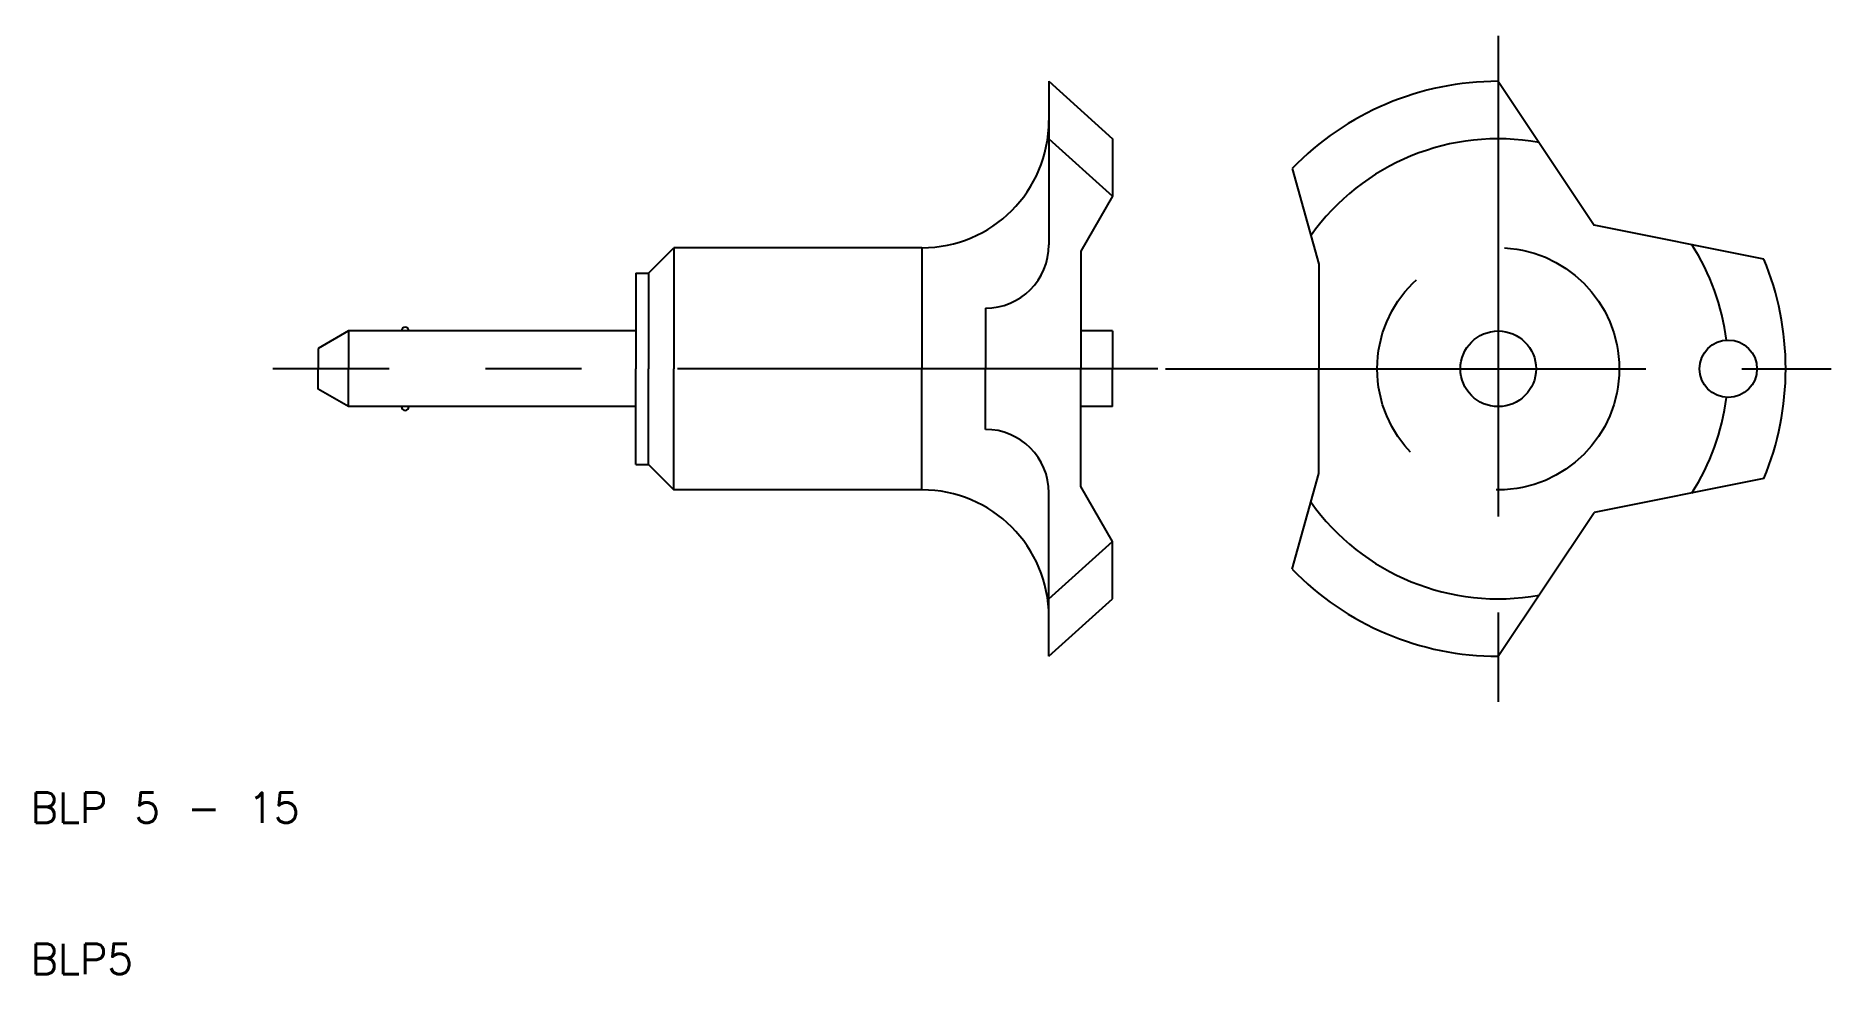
# Model space of a CAD drawing. Extents: x 10 to 129, y 10 to 72.
import ezdxf

# ---------------------------------------------------------------- set-up
doc = ezdxf.new("R2010")
doc.units = 0
doc.linetypes.add('CENTER', pattern=[50.8, 31.75, -6.35, 6.35, -6.35])
doc.linetypes.add('DASHED', pattern=[19.05, 12.7, -6.35])
doc.layers.get('0').update_dxf_attribs({"linetype": 'CONTINUOUS'})
doc.layers.add('CENTER', color=1, linetype='CENTER')
doc.styles.get("Standard").update_dxf_attribs({"font": 'txt.shx'})

msp = doc.modelspace()

# ---------------------------------------------------------------- linework, layer by layer
for p, q in [((77.3, 69), (81.5, 65.2)), ((77.3, 69), (77.3, 66.4)), ((107, 69), (113.33, 59.5)), ((77.3, 66.4), (77.3, 58.2)), ((77.3, 65.2), (81.5, 61.42)), ((81.5, 65.2), (81.5, 61.42)), ((93.37, 63.24), (95.13, 56.91)), ((81.5, 61.42), (79.4, 57.78)), ((124.56, 57.25), (113.33, 59.5)), ((50.83, 56.33), (52.5, 58)), ((68.9, 58), (52.5, 58)), ((52.5, 58), (52.5, 50)), ((68.9, 58), (68.9, 50)), ((79.4, 57.78), (79.4, 50)), ((50, 56.33), (50, 50)), ((50, 56.33), (50.83, 56.33)), ((50.83, 56.33), (50.83, 50)), ((95.13, 56.91), (95.13, 50)), ((73.1, 54), (73.1, 50)), ((31, 52.5), (29, 51.35)), ((50, 52.5), (31, 52.5)), ((31, 52.5), (31, 50)), ((81.5, 52.5), (79.4, 52.5)), ((81.5, 52.5), (81.5, 50)), ((29, 51.35), (29, 50)), ((29, 48.65), (29, 50)), ((31, 47.5), (31, 50)), ((50, 43.67), (50, 50)), ((50.83, 43.67), (50.83, 50)), ((52.5, 42), (52.5, 50)), ((68.9, 42), (68.9, 50)), ((73.1, 46), (73.1, 50)), ((79.4, 42.22), (79.4, 50)), ((81.5, 47.5), (81.5, 50)), ((95.13, 43.09), (95.13, 50)), ((31, 47.5), (29, 48.65)), ((50, 47.5), (31, 47.5)), ((81.5, 47.5), (79.4, 47.5)), ((50, 43.67), (50.83, 43.67)), ((50.83, 43.67), (52.5, 42)), ((93.37, 36.76), (95.13, 43.09)), ((124.56, 42.75), (113.33, 40.5)), ((68.9, 42), (52.5, 42)), ((77.3, 33.6), (77.3, 41.8)), ((81.5, 38.58), (79.4, 42.22)), ((107, 31), (113.33, 40.5)), ((77.3, 34.8), (81.5, 38.58)), ((81.5, 34.8), (81.5, 38.58)), ((77.3, 31), (81.5, 34.8)), ((77.3, 31), (77.3, 33.6))]:
    msp.add_line(p, q)
at = {"color": 3, "linetype": 'DASHED'}
msp.add_circle((107, 50), 8, dxfattribs=at)
for centre, radius in [((107, 50), 2.5), ((122.2, 50), 1.9)]:
    msp.add_circle(centre, radius)
for centre, radius, start, end in [((107, 50), 19, 90, 135.8353), ((68.9, 66.4), 8.4, 270, 0), ((107, 50), 15.2, 79.7922, 144.65), ((73.1, 58.2), 4.2, 270, 0), ((107, 50), 15.2, 7.1666, 32.6837), ((107, 50), 19, 0, 22.4464), ((34.75, 52.5), 0.25, 0, 180), ((107, 50), 19, 337.5536, 0), ((34.75, 47.5), 0.25, 180, 0), ((107, 50), 15.2, 327.3163, 352.8334), ((73.1, 41.8), 4.2, 0, 90), ((68.9, 33.6), 8.4, 0, 90), ((107, 50), 15.2, 215.35, 280.2078), ((107, 50), 19, 224.1647, 270)]:
    msp.add_arc(centre, radius, start, end)
at = {"layer": 'CENTER'}
for p, q in [((107, 72), (107, 28)), ((84.5, 50), (26, 50)), ((85, 50), (129, 50))]:
    msp.add_line(p, q, dxfattribs=at)

# ---------------------------------------------------------------- texts
for s, p in [('BLP 5 - 15', (10, 20)), ('BLP5', (10, 10))]:
    msp.add_text(s, height=2).set_placement(p)

doc.saveas('drawing.dxf')
